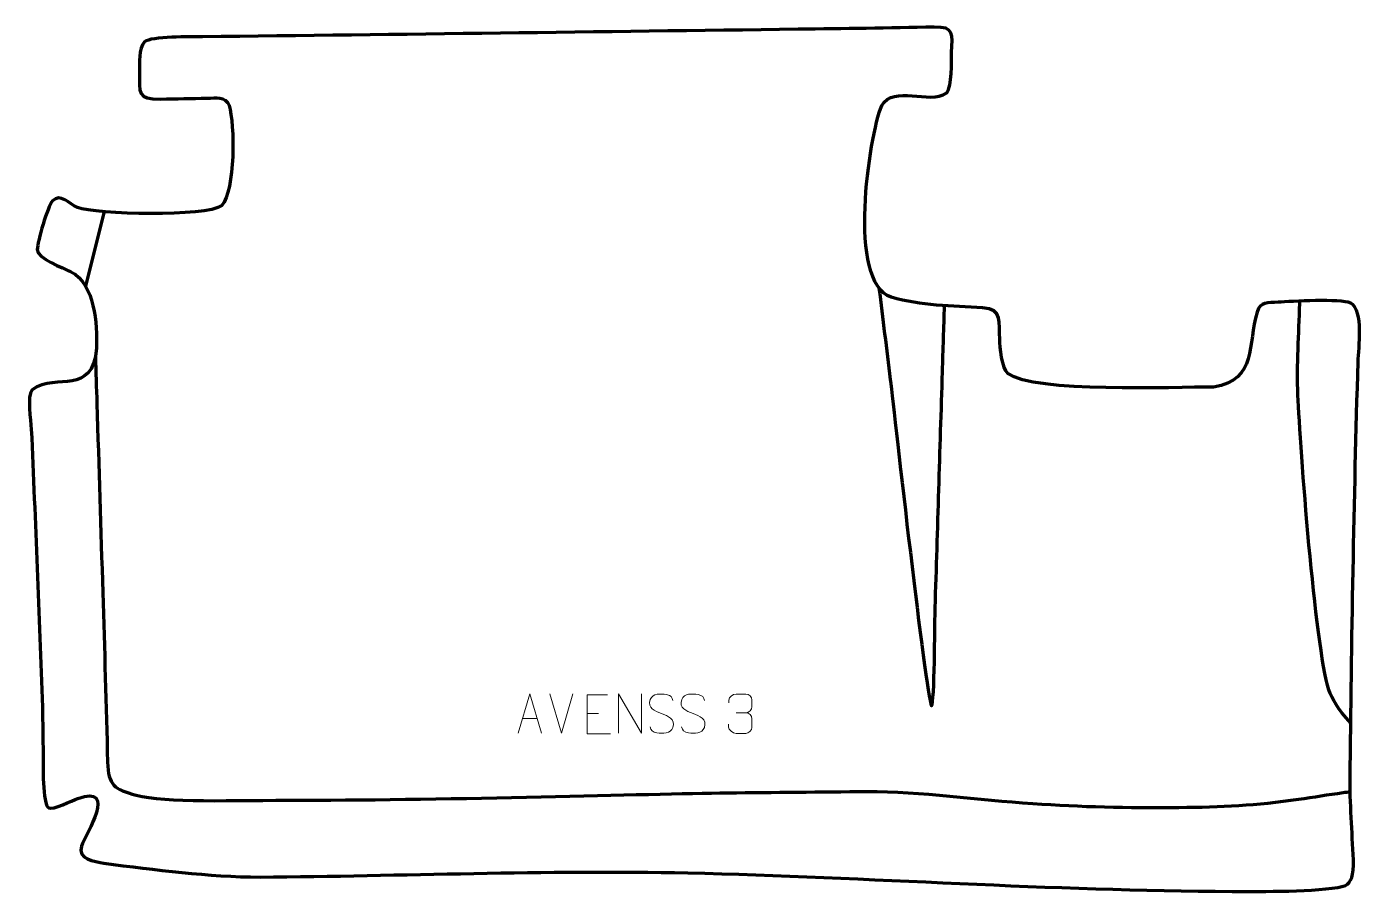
# Model space of a CAD drawing. Header units: millimetres. Extents: x -752 to 98, y 239 to 789.
import ezdxf

# ---------------------------------------------------------------- set-up
doc = ezdxf.new("R2010")
doc.units = ezdxf.units.MM
doc.header["$MEASUREMENT"] = 0
doc.layers.add('layer 2', color=7, linetype='Continuous')
doc.layers.add('layer 3', color=7, linetype='Continuous')

msp = doc.modelspace()

# ---------------------------------------------------------------- linework, layer by layer
at = {"layer": 'layer 2', "color": 140, "lineweight": 158}
msp.add_open_spline([(-702.6019, 670.5649), (-702.6019, 670.5649), (-714.188, 623.9817), (-714.188, 623.9817)], degree=3, dxfattribs=at)
for points, knots in [([(-210.4156, 622.7755), (-208.0151, 603.4489), (-205.6145, 584.1224), (-203.214, 564.7958), (-203.214, 564.7958), (-200.3326, 540.8495), (-180.9584, 364.8772), (-177.0111, 357.4438), (-177.0111, 357.4438), (-175.1359, 359.0303), (-174.9543, 409.9396), (-174.8129, 416.6602), (-174.8129, 416.6602), (-174.8129, 416.6602), (-174.7722, 418.1555), (-174.7722, 418.1555), (-174.7722, 418.1555), (-174.7722, 418.1555), (-174.7278, 419.6754), (-174.7278, 419.6754), (-174.7278, 419.6754), (-173.187, 469.6546), (-171.6462, 519.6338), (-170.1054, 569.613), (-170.1054, 569.613), (-169.674, 583.6072), (-169.2425, 597.6013), (-168.8111, 611.5955)], [0, 0, 0, 0, 0.125, 0.125, 0.125, 0.125, 0.25, 0.25, 0.25, 0.25, 0.375, 0.375, 0.375, 0.375, 0.5, 0.5, 0.5, 0.5, 0.625, 0.625, 0.625, 0.625, 0.75, 0.75, 0.75, 0.75, 1, 1, 1, 1]), ([(89.1023, 346.4925), (80.9198, 355.6521), (77.1398, 361.6351), (75.2718, 367.5618), (75.2718, 367.5618), (66.2366, 396.2285), (57.0687, 521.8429), (55.5826, 554.656), (55.5826, 554.656), (54.781, 574.0721), (56.1426, 593.5853), (56.7271, 612.9989), (56.7271, 612.9989), (56.7271, 612.9989), (56.7703, 614.4945), (56.7703, 614.4945)], [0, 0, 0, 0, 0.2, 0.2, 0.2, 0.2, 0.4, 0.4, 0.4, 0.4, 0.6, 0.6, 0.6, 0.6, 1, 1, 1, 1]), ([(-707.9295, 579.4231), (-707.6172, 569.4155), (-707.3048, 559.408), (-706.9925, 549.4004), (-706.9925, 549.4004), (-705.7431, 509.3702), (-704.4938, 469.34), (-703.2444, 429.3097), (-703.2444, 429.3097), (-702.102, 393.3591), (-701.1138, 357.5769), (-700.1921, 321.6236), (-700.1921, 321.6236), (-699.8139, 306.8707), (-695.9382, 304.4391), (-682.102, 300.7298), (-682.102, 300.7298), (-662.9652, 295.5995), (-622.0776, 297.5276), (-576.5939, 297.5325), (-576.5939, 297.5325), (-481.49, 297.5428), (-357.2734, 301.5491), (-306.5001, 302.1453), (-306.5001, 302.1453), (-276.9784, 302.492), (-247.4565, 302.7894), (-217.9336, 303.0219), (-217.9336, 303.0219), (-183.6085, 303.2891), (-147.3842, 297.6219), (-112.7844, 295.3431), (-112.7844, 295.3431), (-82.3396, 293.3379), (-52.1314, 292.4787), (-21.6219, 292.8642), (-21.6219, 292.8642), (-21.6219, 292.8642), (-20.0795, 292.8837), (-20.0795, 292.8837), (-20.0795, 292.8837), (7.1728, 293.2478), (28.9557, 294.1371), (56.0788, 298.1315), (56.0788, 298.1315), (65.4803, 299.516), (74.8638, 300.9994), (84.2708, 302.3528), (84.2708, 302.3528), (85.7727, 302.5659), (87.2743, 302.7805), (88.7759, 302.9955)], [0, 0, 0, 0, 0.07142857, 0.07142857, 0.07142857, 0.07142857, 0.14285714, 0.14285714, 0.14285714, 0.14285714, 0.21428571, 0.21428571, 0.21428571, 0.21428571, 0.28571429, 0.28571429, 0.28571429, 0.28571429, 0.35714286, 0.35714286, 0.35714286, 0.35714286, 0.42857143, 0.42857143, 0.42857143, 0.42857143, 0.5, 0.5, 0.5, 0.5, 0.57142857, 0.57142857, 0.57142857, 0.57142857, 0.64285714, 0.64285714, 0.64285714, 0.64285714, 0.71428571, 0.71428571, 0.71428571, 0.71428571, 0.78571429, 0.78571429, 0.78571429, 0.78571429, 0.85714286, 0.85714286, 0.85714286, 0.85714286, 1, 1, 1, 1])]:
    msp.add_open_spline(points, degree=3, knots=knots, dxfattribs=at)
at = {"layer": 'layer 3', "color": 242, "lineweight": 158}
msp.add_open_spline([(-741.5943, 356.5795), (-743.8627, 415.3565), (-745.9205, 474.3529), (-748.6097, 533.0941), (-748.6097, 533.0941), (-748.8991, 539.4147), (-751.5051, 553.5178), (-748.1596, 558.1524), (-748.1596, 558.1524), (-731.8623, 569.4607), (-710.2593, 553.3962), (-707.1513, 584.6767), (-707.1513, 584.6767), (-706.9222, 600.0658), (-708.0413, 625.1782), (-723.6266, 633.2209), (-723.6266, 633.2209), (-728.1714, 635.4383), (-745.147, 641.5316), (-744.8661, 647.2717), (-744.8661, 647.2717), (-744.6152, 652.3989), (-738.4228, 674.6355), (-735.0975, 678.1512), (-735.0975, 678.1512), (-730.1573, 683.3742), (-724.8523, 676.2903), (-719.2596, 674.0475), (-719.2596, 674.0475), (-707.7323, 669.4246), (-637.5683, 667.7713), (-627.6705, 675.1324), (-627.6705, 675.1324), (-619.1174, 685.1537), (-619.3543, 726.5946), (-623.0461, 738.7742), (-623.0461, 738.7742), (-625.6048, 744.8988), (-631.2328, 743.4287), (-637.1102, 743.3561), (-637.1102, 743.3561), (-646.9254, 743.2349), (-656.688, 742.976), (-666.4744, 742.8289), (-666.4744, 742.8289), (-681.8378, 742.5979), (-679.6645, 746.6162), (-679.9306, 760.2356), (-679.9306, 760.2356), (-680.0386, 765.7616), (-680.5374, 774.729), (-676.7591, 779.1328), (-676.7591, 779.1328), (-672.6057, 782.79), (-647.1224, 782.2993), (-639.9623, 782.3801), (-639.9623, 782.3801), (-513.8676, 783.8049), (-387.7766, 785.5548), (-261.6837, 787.1423), (-261.6837, 787.1423), (-232.8507, 787.5031), (-204.141, 787.9352), (-175.3109, 788.5151), (-175.3109, 788.5151), (-162.2933, 788.7769), (-163.9753, 784.2137), (-164.2847, 772.4287), (-164.2847, 772.4287), (-164.4426, 766.4159), (-164.0168, 751.4356), (-167.3561, 746.762), (-167.3561, 746.762), (-178.9489, 739.0958), (-200.8569, 752.0354), (-208.701, 738.7213), (-208.701, 738.7213), (-216.7046, 718.9486), (-230.9103, 626.4604), (-202.6951, 616.9981), (-202.6951, 616.9981), (-183.4052, 611.401), (-164.3118, 611.587), (-144.6002, 610.2416), (-144.6002, 610.2416), (-131.34, 609.3365), (-134.4943, 601.0605), (-133.7782, 590.3221), (-133.7782, 590.3221), (-133.4506, 585.4101), (-132.5855, 571.6378), (-128.5469, 568.5678), (-128.5469, 568.5678), (-112.0114, 555.9982), (-22.9434, 559.9429), (2.0071, 559.9145), (2.0071, 559.9145), (29.8431, 564.3281), (23.5351, 587.3326), (29.6203, 607.5569), (29.6203, 607.5569), (31.6423, 614.2772), (36.3941, 613.3454), (43.0061, 613.7782), (43.0061, 613.7782), (51.3559, 614.3249), (82.5246, 616.1043), (89.0778, 613.2765), (89.0778, 613.2765), (97.6799, 608.5109), (94.0596, 584.7642), (93.7736, 575.9475), (93.7736, 575.9475), (91.2029, 487.5026), (89.5664, 398.8297), (88.7081, 310.3508), (88.7081, 310.3508), (88.6761, 291.8751), (90.2618, 274.4813), (90.9238, 256.2237), (90.9238, 256.2237), (90.5006, 247.291), (88.3648, 243.988), (84.389, 242.794), (84.389, 242.794), (67.4197, 239.0043), (32.5913, 239.5917), (13.8506, 239.5666), (13.8506, 239.5666), (-101.7377, 240.0503), (-216.4289, 248.489), (-331.759, 251.3741), (-331.759, 251.3741), (-422.5342, 253.1449), (-512.6207, 249.4224), (-603.2762, 248.6201), (-603.2762, 248.6201), (-636.5269, 248.892), (-669.6326, 253.2639), (-702.5778, 257.3971), (-702.5778, 257.3971), (-708.4852, 258.6546), (-719.4887, 260.0019), (-716.739, 268.1947), (-716.739, 268.1947), (-714.0569, 276.1859), (-693.3583, 307.5653), (-719.1049, 298.571), (-719.1049, 298.571), (-722.6429, 297.3351), (-734.8412, 291.0969), (-737.5492, 292.5673), (-737.5492, 292.5673), (-741.8172, 294.8848), (-740.9937, 320.715), (-741.1028, 326.8001), (-741.1028, 326.8001), (-741.2808, 336.7267), (-741.3937, 346.6529), (-741.5943, 356.5795)], degree=3, knots=[0, 0, 0, 0, 0.02439024, 0.02439024, 0.02439024, 0.02439024, 0.04878049, 0.04878049, 0.04878049, 0.04878049, 0.07317073, 0.07317073, 0.07317073, 0.07317073, 0.09756098, 0.09756098, 0.09756098, 0.09756098, 0.12195122, 0.12195122, 0.12195122, 0.12195122, 0.14634146, 0.14634146, 0.14634146, 0.14634146, 0.17073171, 0.17073171, 0.17073171, 0.17073171, 0.19512195, 0.19512195, 0.19512195, 0.19512195, 0.2195122, 0.2195122, 0.2195122, 0.2195122, 0.24390244, 0.24390244, 0.24390244, 0.24390244, 0.26829268, 0.26829268, 0.26829268, 0.26829268, 0.29268293, 0.29268293, 0.29268293, 0.29268293, 0.31707317, 0.31707317, 0.31707317, 0.31707317, 0.34146341, 0.34146341, 0.34146341, 0.34146341, 0.36585366, 0.36585366, 0.36585366, 0.36585366, 0.3902439, 0.3902439, 0.3902439, 0.3902439, 0.41463415, 0.41463415, 0.41463415, 0.41463415, 0.43902439, 0.43902439, 0.43902439, 0.43902439, 0.46341463, 0.46341463, 0.46341463, 0.46341463, 0.48780488, 0.48780488, 0.48780488, 0.48780488, 0.51219512, 0.51219512, 0.51219512, 0.51219512, 0.53658537, 0.53658537, 0.53658537, 0.53658537, 0.56097561, 0.56097561, 0.56097561, 0.56097561, 0.58536585, 0.58536585, 0.58536585, 0.58536585, 0.6097561, 0.6097561, 0.6097561, 0.6097561, 0.63414634, 0.63414634, 0.63414634, 0.63414634, 0.65853659, 0.65853659, 0.65853659, 0.65853659, 0.68292683, 0.68292683, 0.68292683, 0.68292683, 0.70731707, 0.70731707, 0.70731707, 0.70731707, 0.73170732, 0.73170732, 0.73170732, 0.73170732, 0.75609756, 0.75609756, 0.75609756, 0.75609756, 0.7804878, 0.7804878, 0.7804878, 0.7804878, 0.80487805, 0.80487805, 0.80487805, 0.80487805, 0.82926829, 0.82926829, 0.82926829, 0.82926829, 0.85365854, 0.85365854, 0.85365854, 0.85365854, 0.87804878, 0.87804878, 0.87804878, 0.87804878, 0.90243902, 0.90243902, 0.90243902, 0.90243902, 0.92682927, 0.92682927, 0.92682927, 0.92682927, 0.95121951, 0.95121951, 0.95121951, 0.95121951, 1, 1, 1, 1], dxfattribs=at)
at = {"layer": 'layer 3', "color": 250, "lineweight": 9}
for points, knots in [([(-348.4848, 352.608), (-352.7331, 354.0784), (-357.6412, 355.8742), (-355.6361, 361.3945), (-355.6361, 361.3945), (-354.1326, 365.5344), (-348.919, 365.1459), (-345.3154, 364.5448), (-345.3154, 364.5448), (-342.4548, 364.0676), (-341.5901, 362.8544), (-341.2795, 360.7703)], [0, 0, 0, 0, 0.25, 0.25, 0.25, 0.25, 0.5, 0.5, 0.5, 0.5, 1, 1, 1, 1]), ([(-328.4848, 352.608), (-332.7331, 354.0784), (-337.6412, 355.8742), (-335.6361, 361.3945), (-335.6361, 361.3945), (-334.1326, 365.5344), (-328.919, 365.1459), (-325.3154, 364.5448), (-325.3154, 364.5448), (-322.4548, 364.0676), (-321.5901, 362.8544), (-321.2795, 360.7703)], [0, 0, 0, 0, 0.25, 0.25, 0.25, 0.25, 0.5, 0.5, 0.5, 0.5, 1, 1, 1, 1]), ([(-439.5394, 340.1313), (-439.5394, 340.1313), (-432.1684, 365.0848), (-432.1684, 365.0848), (-432.1684, 365.0848), (-432.1684, 365.0848), (-424.5985, 340.1313), (-424.5985, 340.1313)], [0, 0, 0, 0, 0.33333333, 0.33333333, 0.33333333, 0.33333333, 1, 1, 1, 1]), ([(-382.779, 364.4877), (-382.779, 364.4877), (-395.6529, 364.4877), (-395.6529, 364.4877), (-395.6529, 364.4877), (-395.6529, 364.4877), (-395.6529, 339.5341), (-395.6529, 339.5341), (-395.6529, 339.5341), (-395.6529, 339.5341), (-380.7871, 339.5341), (-380.7871, 339.5341)], [0, 0, 0, 0, 0.25, 0.25, 0.25, 0.25, 0.5, 0.5, 0.5, 0.5, 1, 1, 1, 1]), ([(-375.8122, 340.1313), (-375.8122, 340.1313), (-375.8122, 365.0848), (-375.8122, 365.0848), (-375.8122, 365.0848), (-375.8122, 365.0848), (-361.1574, 340.1313), (-361.1574, 340.1313), (-361.1574, 340.1313), (-361.1574, 340.1313), (-361.1574, 365.0848), (-361.1574, 365.0848)], [0, 0, 0, 0, 0.25, 0.25, 0.25, 0.25, 0.5, 0.5, 0.5, 0.5, 1, 1, 1, 1]), ([(-305.8548, 359.2266), (-305.8548, 359.2266), (-305.8548, 361.0838), (-305.8548, 361.0838), (-305.8548, 361.0838), (-305.8691, 362.8257), (-303.2046, 364.9438), (-301.1455, 364.9211), (-301.1455, 364.9211), (-299.0814, 364.9211), (-297.0174, 364.9211), (-294.9537, 364.9211), (-294.9537, 364.9211), (-292.7592, 364.9299), (-291.1609, 363.0831), (-291.1165, 361.171), (-291.1165, 361.171), (-291.1169, 359.7359), (-291.1169, 358.3008), (-291.1165, 356.8653), (-291.1165, 356.8653), (-291.1651, 355.2118), (-292.7677, 352.9818), (-294.966, 352.9918), (-294.966, 352.9918), (-292.7623, 352.9806), (-291.1543, 351.1774), (-291.1003, 349.1179), (-291.1003, 349.1179), (-291.1007, 347.3332), (-291.1007, 345.5485), (-291.1003, 343.7634), (-291.1003, 343.7634), (-291.0902, 341.702), (-293.1451, 339.9389), (-294.966, 339.947), (-294.966, 339.947), (-297.0313, 339.9473), (-299.0965, 339.9473), (-301.1621, 339.947), (-301.1621, 339.947), (-303.3307, 339.9585), (-305.8617, 342.3587), (-305.8803, 343.8205), (-305.8803, 343.8205), (-305.8803, 343.8205), (-305.8803, 345.7291), (-305.8803, 345.7291)], [0, 0, 0, 0, 0.07692308, 0.07692308, 0.07692308, 0.07692308, 0.15384615, 0.15384615, 0.15384615, 0.15384615, 0.23076923, 0.23076923, 0.23076923, 0.23076923, 0.30769231, 0.30769231, 0.30769231, 0.30769231, 0.38461538, 0.38461538, 0.38461538, 0.38461538, 0.46153846, 0.46153846, 0.46153846, 0.46153846, 0.53846154, 0.53846154, 0.53846154, 0.53846154, 0.61538462, 0.61538462, 0.61538462, 0.61538462, 0.69230769, 0.69230769, 0.69230769, 0.69230769, 0.76923077, 0.76923077, 0.76923077, 0.76923077, 0.84615385, 0.84615385, 0.84615385, 0.84615385, 1, 1, 1, 1]), ([(-348.4848, 352.6079), (-344.4662, 350.9612), (-339.4367, 349.0729), (-341.2707, 343.7126), (-341.2707, 343.7126), (-342.7305, 339.4462), (-347.6413, 339.7029), (-351.3674, 340.2576), (-351.3674, 340.2576), (-354.1174, 340.6674), (-355.3383, 341.8809), (-355.7163, 343.9931)], [0, 0, 0, 0, 0.25, 0.25, 0.25, 0.25, 0.5, 0.5, 0.5, 0.5, 1, 1, 1, 1]), ([(-328.4848, 352.6079), (-324.4662, 350.9612), (-319.4367, 349.0729), (-321.2707, 343.7126), (-321.2707, 343.7126), (-322.7305, 339.4462), (-327.6413, 339.7029), (-331.3674, 340.2576), (-331.3674, 340.2576), (-334.1174, 340.6674), (-335.3383, 341.8809), (-335.7163, 343.9931)], [0, 0, 0, 0, 0.25, 0.25, 0.25, 0.25, 0.5, 0.5, 0.5, 0.5, 1, 1, 1, 1])]:
    msp.add_open_spline(points, degree=3, knots=knots, dxfattribs=at)
for points in [[(-412.0689, 340.1312), (-412.0689, 340.1312), (-419.3907, 365.0848), (-419.3907, 365.0848)], [(-404.747, 365.0848), (-404.747, 365.0848), (-412.0688, 340.1312), (-412.0688, 340.1312)], [(-436.8168, 349.3807), (-436.8168, 349.3807), (-427.3211, 349.3807), (-427.3211, 349.3807)], [(-395.6529, 352.608), (-395.6529, 352.608), (-388.4848, 352.608), (-388.4848, 352.608)], [(-301.1451, 352.9814), (-301.1451, 352.9814), (-294.9487, 352.9814), (-294.9487, 352.9814)]]:
    msp.add_open_spline(points, degree=3, dxfattribs=at)

doc.saveas('drawing.dxf')
